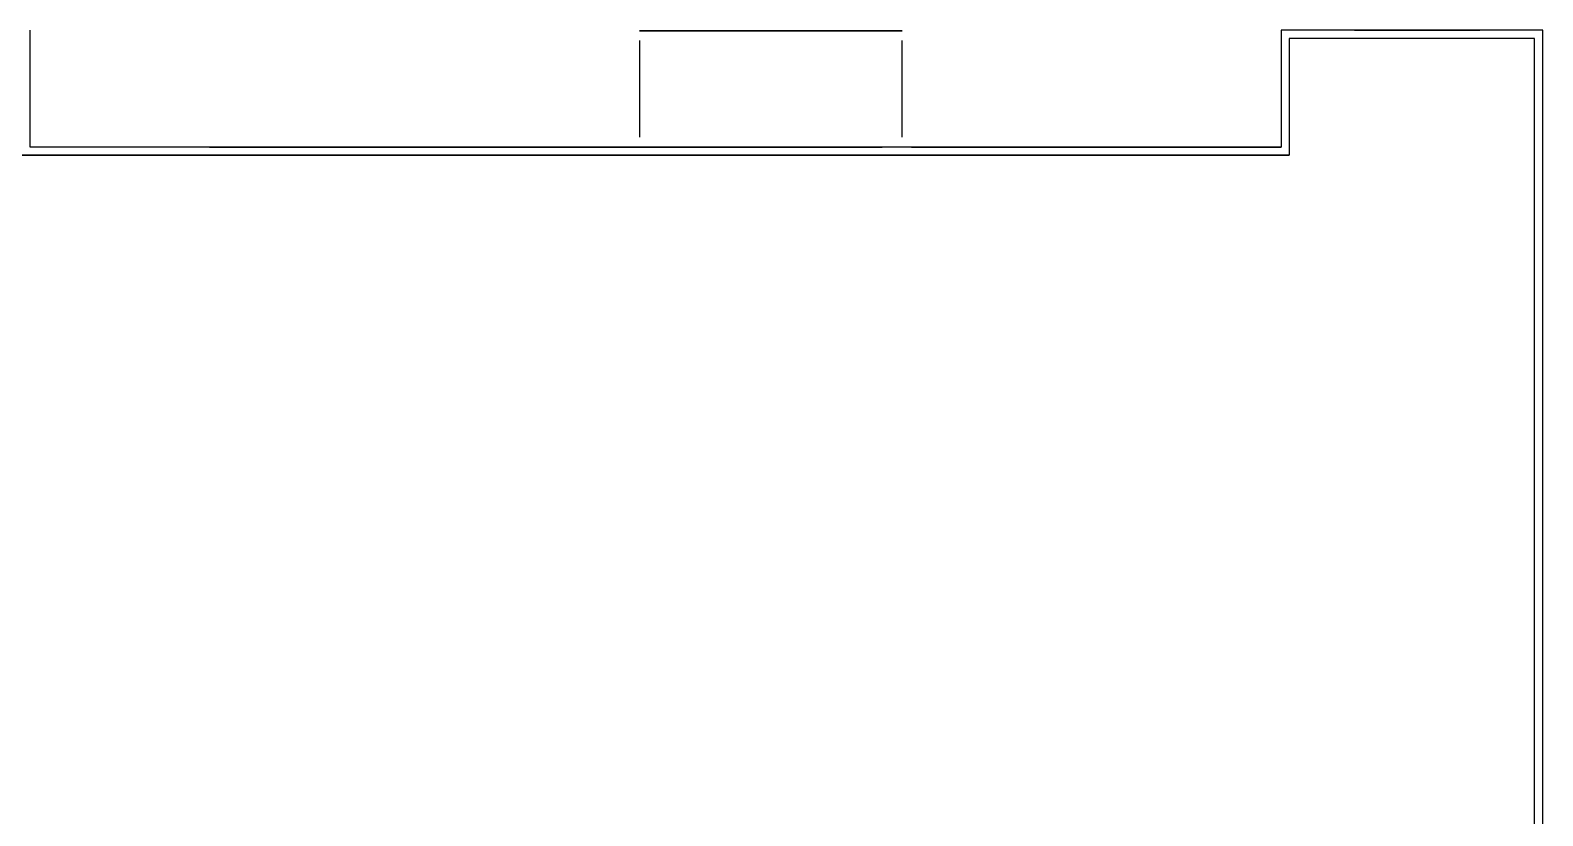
# Model space of a CAD drawing. Header units: metres. Extents: x 209 to 37396, y 105 to 19896.
# Drawn here: x 17996 to 37396, y 9812 to 19896 of the extents above; entities that cross this region are included whole.
import ezdxf

# ---------------------------------------------------------------- set-up
doc = ezdxf.new("R2010")
doc.units = ezdxf.units.M
for name, color, linetype in [('ALFEIZAR (NO PASANTE)', 7, 'Continuous'), ('ALFEIZAR (PASANTE)', 7, 'Continuous'), ('DINTEL (NO PASANTE)', 7, 'Continuous'), ('DINTEL (PASANTE)', 7, 'Continuous'), ('DURMIENTE (NO PASANTE)', 7, 'Continuous'), ('DURMIENTE (PASANTE)', 7, 'Continuous'), ('INPUT ARISTAS SUP. FORJADOS', 7, 'Continuous'), ('LÍNEA COTA DE NIVEL (NO PASANTE)', 7, 'Continuous'), ('LÍNEA COTA DE NIVEL (PASANTE)', 7, 'Continuous'), ('MONTANTES CORTOS (NO PASANTE)', 7, 'Continuous'), ('MONTANTES CORTOS (PASANTE)', 7, 'Continuous'), ('MONTANTES DE ESQUINA (NO PASANTE)', 7, 'Continuous'), ('MONTANTES DE ESQUINA (PASANTE)', 7, 'Continuous'), ('MONTANTES LARGOS (NO PASANTE)', 7, 'Continuous'), ('MONTANTES LARGOS (PASANTE)', 7, 'Continuous'), ('MONTANTES SIMPLES HUECOS (NO PASANTE)', 7, 'Continuous'), ('MONTANTES SIMPLES HUECOS (PASANTE)', 7, 'Continuous'), ('MONTANTES UNION (PASANTE)', 7, 'Continuous'), ('TESTERO (NO PASANTE)', 7, 'Continuous'), ('TESTERO (PASANTE)', 7, 'Continuous')]:
    doc.layers.add(name, color=color, linetype=linetype)

msp = doc.modelspace()

# ---------------------------------------------------------------- linework, layer by layer
at = {"layer": 'ALFEIZAR (NO PASANTE)'}
for p, q in [((28354, 19889, 4115), (26744, 19889, 4115)), ((25811, 19621, 4065), (25811, 18611, 4065)), ((29772, 18396, 4940), (31882, 18396, 4940)), ((33656, 18396, 4940), (32146, 18396, 4940))]:
    msp.add_line(p, q, dxfattribs=at)
at = {"layer": 'ALFEIZAR (PASANTE)'}
for p, q in [((34980, 19896, 4090), (36590, 19896, 4090)), ((34980, 19896, 14440), (36590, 19896, 14440)), ((34980, 19896, 17890), (36590, 19896, 17890)), ((17996, 18396, 3990), (17996, 19548, 3990)), ((20129, 18396, 3990), (18519, 18396, 3990)), ((21288, 18396, 15290), (23398, 18396, 15290)), ((23398, 18396, 8390), (21288, 18396, 8390)), ((21288, 18396, 4940), (23398, 18396, 4940)), ((24944, 18396, 4090), (24084, 18396, 4090)), ((24984, 18396, 14440), (24124, 18396, 14440)), ((24124, 18396, 7540), (24984, 18396, 7540)), ((26157, 18396, 10990), (25297, 18396, 10990)), ((26157, 18396, 17890), (25297, 18396, 17890)), ((28532, 18396, 11840), (26422, 18396, 11840)), ((28532, 18396, 18740), (26422, 18396, 18740)), ((29772, 18396, 15290), (31882, 18396, 15290)), ((29772, 18396, 11840), (31882, 18396, 11840)), ((29772, 18396, 8390), (31882, 18396, 8390)), ((29772, 18396, 18740), (31882, 18396, 18740)), ((33656, 18396, 15290), (32146, 18396, 15290)), ((32146, 18396, 11840), (33656, 18396, 11840)), ((33656, 18396, 8390), (32146, 18396, 8390)), ((33656, 18396, 18740), (32146, 18396, 18740)), ((37396, 11517, 15290), (37396, 12877, 15290)), ((37396, 11517, 11840), (37396, 12877, 11840)), ((37396, 11517, 18740), (37396, 12877, 18740)), ((37396, 11517, 8390), (37396, 12877, 8390)), ((37396, 11517, 4940), (37396, 12877, 4940))]:
    msp.add_line(p, q, dxfattribs=at)
at = {"layer": 'DINTEL (NO PASANTE)'}
for p, q in [((28354, 19889, 6525), (26744, 19889, 6525)), ((25811, 19621, 6525), (25811, 18611, 6525)), ((29772, 18396, 6475), (31882, 18396, 6475)), ((33656, 18396, 6475), (32146, 18396, 6475))]:
    msp.add_line(p, q, dxfattribs=at)
at = {"layer": 'DINTEL (PASANTE)'}
for p, q in [((34980, 19896, 6475), (36590, 19896, 6475)), ((34980, 19896, 16825), (36590, 19896, 16825)), ((34980, 19896, 13375), (36590, 19896, 13375)), ((34980, 19896, 9925), (36590, 19896, 9925)), ((34980, 19896, 20275), (36590, 19896, 20275)), ((17996, 18396, 6475), (17996, 19548, 6475)), ((17996, 18396, 16835), (17996, 19548, 16835)), ((17996, 18396, 13385), (17996, 19548, 13385)), ((17996, 18396, 9935), (17996, 19548, 9935)), ((17996, 18396, 20285), (17996, 19548, 20285)), ((34040, 19548, 16835), (34040, 18396, 16835)), ((34040, 19548, 13385), (34040, 18396, 13385)), ((34040, 19548, 9935), (34040, 18538, 9935)), ((34040, 19548, 20285), (34040, 18396, 20285)), ((20129, 18396, 16835), (18519, 18396, 16835)), ((20129, 18396, 20285), (18519, 18396, 20285)), ((20129, 18396, 13385), (18519, 18396, 13385)), ((20129, 18396, 9935), (18519, 18396, 9935)), ((20129, 18396, 6475), (18519, 18396, 6475)), ((21288, 18396, 16825), (23398, 18396, 16825)), ((23398, 18396, 13385), (21288, 18396, 13385)), ((23398, 18396, 20285), (21288, 18396, 20285)), ((23398, 18396, 9925), (21288, 18396, 9925)), ((21288, 18396, 6475), (23398, 18396, 6475)), ((24944, 18396, 6475), (24084, 18396, 6475)), ((24984, 18396, 16825), (24124, 18396, 16825)), ((24124, 18396, 9925), (24984, 18396, 9925)), ((26157, 18396, 13375), (25297, 18396, 13375)), ((26157, 18396, 20275), (25297, 18396, 20275)), ((26422, 18396, 16835), (28532, 18396, 16835)), ((28532, 18396, 13375), (26422, 18396, 13375)), ((28532, 18396, 9935), (26422, 18396, 9935)), ((28532, 18396, 20275), (26422, 18396, 20275)), ((29772, 18396, 16825), (31882, 18396, 16825)), ((29772, 18396, 13375), (31882, 18396, 13375)), ((29772, 18396, 9925), (31882, 18396, 9925)), ((29772, 18396, 20275), (31882, 18396, 20275)), ((33656, 18396, 16825), (32146, 18396, 16825)), ((32146, 18396, 13375), (33656, 18396, 13375)), ((33656, 18396, 9925), (32146, 18396, 9925)), ((33656, 18396, 20275), (32146, 18396, 20275)), ((37396, 11517, 16825), (37396, 12877, 16825)), ((37396, 11517, 13375), (37396, 12877, 13375)), ((37396, 11517, 20275), (37396, 12877, 20275)), ((37396, 11517, 9925), (37396, 12877, 9925)), ((37396, 11517, 6475), (37396, 12877, 6475))]:
    msp.add_line(p, q, dxfattribs=at)
at = {"layer": 'DURMIENTE (NO PASANTE)'}
for p, q in [((29178, 19889, 3900), (25811, 19889, 3900)), ((25811, 19764, 3900), (25811, 18524, 3900)), ((29178, 18524, 3900), (29178, 19764, 3900)), ((34040, 18396, 3850), (29300, 18396, 3850))]:
    msp.add_line(p, q, dxfattribs=at)
at = {"layer": 'DURMIENTE (PASANTE)'}
for p, q in [((17996, 18396, 3850), (17996, 19896, 3850)), ((34040, 19896, 3850), (34040, 18538, 3850)), ((37396, 19896, 3850), (34040, 19896, 3850)), ((37396, 15019, 3850), (37396, 19896, 3850)), ((20295, 18396, 3850), (17996, 18396, 3850)), ((23898, 18396, 3850), (20295, 18396, 3850)), ((25624, 18396, 3850), (23898, 18396, 3850)), ((28925, 18396, 7450), (23965, 18396, 7450)), ((34040, 18396, 7450), (28925, 18396, 7450)), ((37396, 10009, 3850), (37396, 15019, 3850)), ((37396, 5000, 3850), (37396, 10009, 3850))]:
    msp.add_line(p, q, dxfattribs=at)
at = {"layer": 'INPUT ARISTAS SUP. FORJADOS'}
for p, q in [((37291, 19791, 7270), (34145, 19791, 7270)), ((34145, 19791, 7270), (34145, 18291, 7270)), ((37291, 19791, 10720), (34145, 19791, 10720)), ((34145, 19791, 10720), (34145, 18291, 10720)), ((37291, 19791, 14170), (34145, 19791, 14170)), ((34145, 19791, 14170), (34145, 18291, 14170)), ((37291, 19791, 17620), (34145, 19791, 17620)), ((34145, 19791, 17620), (34145, 18291, 17620)), ((37291, 19791, 21120), (34145, 19791, 21120)), ((34145, 19791, 21120), (34145, 18291, 21120)), ((37291, 19791, 3800), (34145, 19791, 3800)), ((34145, 19791, 3800), (34145, 18291, 3800)), ((37291, 210, 7270), (37291, 19791, 7270)), ((37291, 210, 10720), (37291, 19791, 10720)), ((37291, 210, 14170), (37291, 19791, 14170)), ((37291, 210, 17620), (37291, 19791, 17620)), ((37291, 210, 21120), (37291, 19791, 21120)), ((37291, 209, 3800), (37291, 19791, 3800)), ((17891, 18291, 7270), (25744, 18291, 7270)), ((34145, 18291, 10720), (17891, 18291, 10720)), ((34145, 18291, 14170), (17891, 18291, 14170)), ((34145, 18291, 17620), (17891, 18291, 17620)), ((34145, 18291, 21120), (17891, 18291, 21120)), ((25744, 18291, 3800), (17891, 18291, 3800)), ((25744, 18291, 7270), (34145, 18291, 7270)), ((34145, 18291, 3800), (25744, 18291, 3800))]:
    msp.add_line(p, q, dxfattribs=at)
at = {"layer": 'LÍNEA COTA DE NIVEL (NO PASANTE)'}
for p, q in [((25811, 19889, 5150), (29178, 19889, 5150)), ((25811, 19764, 5150), (25811, 18524, 5150)), ((29178, 18524, 5150), (29178, 19764, 5150)), ((34040, 18396, 5150), (29300, 18396, 5150))]:
    msp.add_line(p, q, dxfattribs=at)
at = {"layer": 'LÍNEA COTA DE NIVEL (PASANTE)'}
for p, q in [((17996, 18396, 18920), (17996, 19896, 18920)), ((17996, 18396, 15470), (17996, 19896, 15470)), ((17996, 18396, 12020), (17996, 19896, 12020)), ((17996, 18396, 8570), (17996, 19896, 8570)), ((17996, 18396, 5150), (17996, 19896, 5150)), ((34040, 19896, 18920), (34040, 18396, 18920)), ((34040, 19896, 15470), (34040, 18396, 15470)), ((34040, 19896, 12020), (34040, 18396, 12020)), ((34040, 19896, 8570), (34040, 18538, 8570)), ((34040, 19896, 5150), (34040, 18538, 5150)), ((37396, 19896, 18920), (34040, 19896, 18920)), ((37396, 19896, 15470), (34040, 19896, 15470)), ((37396, 19896, 12020), (34040, 19896, 12020)), ((37396, 19896, 8570), (34040, 19896, 8570)), ((37396, 19896, 5150), (34040, 19896, 5150)), ((37396, 105, 18920), (37396, 19896, 18920)), ((37396, 105, 15470), (37396, 19896, 15470)), ((37396, 105, 12020), (37396, 19896, 12020)), ((37396, 105, 8570), (37396, 19896, 8570)), ((37396, 105, 5150), (37396, 19896, 5150)), ((34040, 18396, 18920), (17996, 18396, 18920)), ((34040, 18396, 15470), (17996, 18396, 15470)), ((34040, 18396, 12020), (17996, 18396, 12020)), ((34040, 18396, 8570), (17996, 18396, 8570)), ((25624, 18396, 5150), (17996, 18396, 5150)), ((34040, 18396, 5150), (29300, 18396, 5150))]:
    msp.add_line(p, q, dxfattribs=at)
at = {"layer": 'MONTANTES CORTOS (NO PASANTE)'}
for p, q in [((26962, 19889, 3900), (26962, 19889, 4115)), ((26962, 19889, 6525), (26962, 19889, 6945)), ((27591, 19889, 3900), (27591, 19889, 4115)), ((27591, 19889, 6525), (27591, 19889, 6945)), ((28218, 19889, 3900), (28218, 19889, 4115)), ((25811, 19202, 6525), (25811, 19202, 6945)), ((25811, 18783, 6525), (25811, 18783, 6945)), ((30182, 18396, 6475), (30182, 18396, 6895)), ((30809, 18396, 3850), (30809, 18396, 4940)), ((30809, 18396, 6475), (30809, 18396, 6895)), ((31436, 18396, 3850), (31436, 18396, 4940)), ((31436, 18396, 6475), (31436, 18396, 6895)), ((32690, 18396, 6475), (32690, 18396, 6895)), ((32690, 18396, 3850), (32690, 18396, 4940)), ((33173, 18396, 3850), (33173, 18396, 4940)), ((33173, 18396, 6475), (33173, 18396, 6895))]:
    msp.add_line(p, q, dxfattribs=at)
at = {"layer": 'MONTANTES CORTOS (PASANTE)'}
for p, q in [((35200, 19896, 6475), (35200, 19896, 7325)), ((35200, 19896, 3850), (35200, 19896, 4090)), ((35200, 19896, 16825), (35200, 19896, 17675)), ((35200, 19896, 13375), (35200, 19896, 14225)), ((35200, 19896, 9925), (35200, 19896, 10775)), ((35200, 19896, 20275), (35200, 19896, 21045)), ((35827, 19896, 6475), (35827, 19896, 7325)), ((35827, 19896, 3850), (35827, 19896, 4090)), ((35827, 19896, 16825), (35827, 19896, 17675)), ((35827, 19896, 13375), (35827, 19896, 14225)), ((35827, 19896, 9925), (35827, 19896, 10775)), ((35827, 19896, 20275), (35827, 19896, 21045)), ((36454, 19896, 6475), (36454, 19896, 7325)), ((36454, 19896, 3850), (36454, 19896, 4090)), ((36454, 19896, 16825), (36454, 19896, 17675)), ((36454, 19896, 13375), (36454, 19896, 14225)), ((36454, 19896, 9925), (36454, 19896, 10775)), ((36454, 19896, 20275), (36454, 19896, 21045)), ((17996, 19129, 6475), (17996, 19129, 7325)), ((17996, 19129, 3850), (17996, 19129, 3990)), ((17996, 19129, 16825), (17996, 19129, 17675)), ((17996, 19129, 13375), (17996, 19129, 14225)), ((17996, 19129, 9925), (17996, 19129, 10775)), ((17996, 19129, 20275), (17996, 19129, 21045)), ((34040, 19043, 16825), (34040, 19043, 17675)), ((34040, 19043, 13375), (34040, 19043, 14225)), ((34040, 19043, 9925), (34040, 19043, 10775)), ((34040, 19043, 20275), (34040, 19043, 21045)), ((17996, 18710, 6475), (17996, 18710, 7325)), ((17996, 18710, 3850), (17996, 18710, 3990)), ((17996, 18710, 16825), (17996, 18710, 17675)), ((17996, 18710, 13375), (17996, 18710, 14225)), ((17996, 18710, 9925), (17996, 18710, 10775)), ((17996, 18710, 20275), (17996, 18710, 21045)), ((18848, 18396, 16825), (18848, 18396, 17675)), ((18848, 18396, 20275), (18848, 18396, 21045)), ((18848, 18396, 13375), (18848, 18396, 14225)), ((18848, 18396, 9925), (18848, 18396, 10775)), ((18848, 18396, 6475), (18848, 18396, 7325)), ((18848, 18396, 3850), (18848, 18396, 3990)), ((19178, 18396, 16825), (19178, 18396, 17675)), ((19178, 18396, 20275), (19178, 18396, 21045)), ((19178, 18396, 13375), (19178, 18396, 14225)), ((19178, 18396, 9925), (19178, 18396, 10775)), ((19178, 18396, 6475), (19178, 18396, 7325)), ((19178, 18396, 3850), (19178, 18396, 3990)), ((19653, 18396, 16825), (19653, 18396, 17675)), ((19653, 18396, 20275), (19653, 18396, 21045)), ((19653, 18396, 13375), (19653, 18396, 14225)), ((19653, 18396, 9925), (19653, 18396, 10775)), ((19653, 18396, 6475), (19653, 18396, 7325)), ((19653, 18396, 3850), (19653, 18396, 3990)), ((21552, 18396, 16825), (21552, 18396, 17675)), ((21552, 18396, 14225), (21552, 18396, 15290)), ((21552, 18396, 13375), (21552, 18396, 14225)), ((21552, 18396, 20275), (21552, 18396, 21045)), ((21552, 18396, 9925), (21552, 18396, 10775)), ((21552, 18396, 7325), (21552, 18396, 8390)), ((21552, 18396, 6475), (21552, 18396, 7325)), ((21552, 18396, 3850), (21552, 18396, 4940)), ((22179, 18396, 16825), (22179, 18396, 17675)), ((22179, 18396, 14225), (22179, 18396, 15290)), ((22179, 18396, 13375), (22179, 18396, 14225)), ((22179, 18396, 20275), (22179, 18396, 21045)), ((22179, 18396, 9925), (22179, 18396, 10775)), ((22179, 18396, 7325), (22179, 18396, 8390)), ((22179, 18396, 6475), (22179, 18396, 7325)), ((22179, 18396, 3850), (22179, 18396, 4940)), ((22806, 18396, 16825), (22806, 18396, 17675)), ((22806, 18396, 14225), (22806, 18396, 15290)), ((22806, 18396, 13375), (22806, 18396, 14225)), ((22806, 18396, 20275), (22806, 18396, 21045)), ((22806, 18396, 9925), (22806, 18396, 10775)), ((22806, 18396, 7325), (22806, 18396, 8390)), ((22806, 18396, 6475), (22806, 18396, 7325)), ((22806, 18396, 3850), (22806, 18396, 4940)), ((24531, 18396, 6475), (24531, 18396, 7325)), ((24531, 18396, 3850), (24531, 18396, 4090)), ((24554, 18396, 16825), (24554, 18396, 17675)), ((24554, 18396, 9925), (24554, 18396, 10775)), ((25801, 18396, 13375), (25801, 18396, 14225)), ((25801, 18396, 20275), (25801, 18396, 21045)), ((26694, 18396, 16825), (26694, 18396, 17675)), ((26694, 18396, 13375), (26694, 18396, 14225)), ((26694, 18396, 10775), (26694, 18396, 11840)), ((26694, 18396, 9925), (26694, 18396, 10775)), ((26694, 18396, 20275), (26694, 18396, 21045)), ((26694, 18396, 17675), (26694, 18396, 18740)), ((27055, 18396, 16825), (27055, 18396, 17675)), ((27055, 18396, 13375), (27055, 18396, 14225)), ((27055, 18396, 10775), (27055, 18396, 11840)), ((27055, 18396, 9925), (27055, 18396, 10775)), ((27055, 18396, 20275), (27055, 18396, 21045)), ((27055, 18396, 17675), (27055, 18396, 18740)), ((27680, 18396, 16825), (27680, 18396, 17675)), ((27680, 18396, 13375), (27680, 18396, 14225)), ((27680, 18396, 10775), (27680, 18396, 11840)), ((27680, 18396, 9925), (27680, 18396, 10775)), ((27680, 18396, 20275), (27680, 18396, 21045)), ((27680, 18396, 17675), (27680, 18396, 18740)), ((28304, 18396, 16825), (28304, 18396, 17675)), ((28304, 18396, 13375), (28304, 18396, 14225)), ((28304, 18396, 10775), (28304, 18396, 11840)), ((28304, 18396, 9925), (28304, 18396, 10775)), ((28304, 18396, 20275), (28304, 18396, 21045)), ((28304, 18396, 17675), (28304, 18396, 18740)), ((30182, 18396, 16825), (30182, 18396, 17675)), ((30182, 18396, 14225), (30182, 18396, 15290)), ((30182, 18396, 13375), (30182, 18396, 14225)), ((30182, 18396, 10775), (30182, 18396, 11840)), ((30182, 18396, 9925), (30182, 18396, 10775)), ((30182, 18396, 7450), (30182, 18396, 8390)), ((30182, 18396, 20275), (30182, 18396, 21045)), ((30182, 18396, 17675), (30182, 18396, 18740)), ((30809, 18396, 16825), (30809, 18396, 17675)), ((30809, 18396, 14225), (30809, 18396, 15290)), ((30809, 18396, 13375), (30809, 18396, 14225)), ((30809, 18396, 10775), (30809, 18396, 11840)), ((30809, 18396, 9925), (30809, 18396, 10775)), ((30809, 18396, 7450), (30809, 18396, 8390)), ((30809, 18396, 20275), (30809, 18396, 21045)), ((30809, 18396, 17675), (30809, 18396, 18740)), ((31436, 18396, 16825), (31436, 18396, 17675)), ((31436, 18396, 14225), (31436, 18396, 15290)), ((31436, 18396, 13375), (31436, 18396, 14225)), ((31436, 18396, 10775), (31436, 18396, 11840)), ((31436, 18396, 9925), (31436, 18396, 10775)), ((31436, 18396, 7450), (31436, 18396, 8390)), ((31436, 18396, 20275), (31436, 18396, 21045)), ((31436, 18396, 17675), (31436, 18396, 18740)), ((32690, 18396, 16825), (32690, 18396, 17675)), ((32690, 18396, 14225), (32690, 18396, 15290)), ((32690, 18396, 13375), (32690, 18396, 14225)), ((32690, 18396, 10775), (32690, 18396, 11840)), ((32690, 18396, 9925), (32690, 18396, 10775)), ((32690, 18396, 7450), (32690, 18396, 8390)), ((32690, 18396, 20275), (32690, 18396, 21045)), ((32690, 18396, 17675), (32690, 18396, 18740)), ((33173, 18396, 16825), (33173, 18396, 17675)), ((33173, 18396, 14225), (33173, 18396, 15290)), ((33173, 18396, 13375), (33173, 18396, 14225)), ((33173, 18396, 10775), (33173, 18396, 11840)), ((33173, 18396, 9925), (33173, 18396, 10775)), ((33173, 18396, 7450), (33173, 18396, 8390)), ((33173, 18396, 20275), (33173, 18396, 21045)), ((33173, 18396, 17675), (33173, 18396, 18740)), ((37396, 12508, 16825), (37396, 12508, 17675)), ((37396, 12508, 14225), (37396, 12508, 15290)), ((37396, 12508, 13375), (37396, 12508, 14225)), ((37396, 12508, 10775), (37396, 12508, 11840)), ((37396, 12508, 20275), (37396, 12508, 21045)), ((37396, 12508, 17675), (37396, 12508, 18740)), ((37396, 12508, 9925), (37396, 12508, 10775)), ((37396, 12508, 7325), (37396, 12508, 8390)), ((37396, 12508, 6475), (37396, 12508, 7325)), ((37396, 12508, 3850), (37396, 12508, 4940)), ((37396, 12013, 16825), (37396, 12013, 17675)), ((37396, 12013, 14225), (37396, 12013, 15290)), ((37396, 12013, 13375), (37396, 12013, 14225)), ((37396, 12013, 10775), (37396, 12013, 11840)), ((37396, 12013, 20275), (37396, 12013, 21045)), ((37396, 12013, 17675), (37396, 12013, 18740)), ((37396, 12013, 9925), (37396, 12013, 10775)), ((37396, 12013, 7325), (37396, 12013, 8390)), ((37396, 12013, 6475), (37396, 12013, 7325)), ((37396, 12013, 3850), (37396, 12013, 4940))]:
    msp.add_line(p, q, dxfattribs=at)
at = {"layer": 'MONTANTES DE ESQUINA (NO PASANTE)'}
for p, q in [((25811, 19889, 3900), (25811, 19889, 6945)), ((29178, 19889, 3900), (29178, 19889, 6945)), ((29300, 18396, 3850), (29300, 18396, 6895)), ((34040, 18396, 3850), (34040, 18396, 6895))]:
    msp.add_line(p, q, dxfattribs=at)
at = {"layer": 'MONTANTES DE ESQUINA (PASANTE)'}
for p, q in [((34040, 19896, 3850), (34040, 19896, 7325)), ((34040, 19896, 14225), (34040, 19896, 17675)), ((34040, 19896, 10775), (34040, 19896, 14225)), ((34040, 19896, 7325), (34040, 19896, 10775)), ((34040, 19896, 17675), (34040, 19896, 21045)), ((37396, 19896, 14225), (37396, 19896, 17675)), ((37396, 19896, 17675), (37396, 19896, 21045)), ((37396, 19896, 10775), (37396, 19896, 14225)), ((37396, 19896, 7325), (37396, 19896, 10775)), ((37396, 19896, 3850), (37396, 19896, 7325)), ((34040, 18538, 3850), (34040, 18538, 7325)), ((34040, 18538, 7325), (34040, 18538, 10775)), ((17996, 18396, 14225), (17996, 18396, 17675)), ((17996, 18396, 17675), (17996, 18396, 21045)), ((17996, 18396, 10775), (17996, 18396, 14225)), ((17996, 18396, 7325), (17996, 18396, 10775)), ((17996, 18396, 3850), (17996, 18396, 7325)), ((25624, 18396, 3850), (25624, 18396, 7325)), ((34040, 18396, 14225), (34040, 18396, 17675)), ((34040, 18396, 10775), (34040, 18396, 14225)), ((34040, 18396, 7450), (34040, 18396, 10775)), ((34040, 18396, 17675), (34040, 18396, 21045))]:
    msp.add_line(p, q, dxfattribs=at)
at = {"layer": 'MONTANTES LARGOS (NO PASANTE)'}
for p, q in [((25890, 19889, 3900), (25890, 19889, 6945)), ((26105, 19889, 3900), (26105, 19889, 6945)), ((26422, 19889, 3900), (26422, 19889, 6945)), ((25811, 19764, 3900), (25811, 19764, 6945)), ((29178, 19764, 3900), (29178, 19764, 6945)), ((29178, 19233, 3900), (29178, 19233, 6945)), ((25811, 18524, 3900), (25811, 18524, 6945)), ((29178, 18524, 3900), (29178, 18524, 6945)), ((33925, 18396, 3850), (33925, 18396, 6895))]:
    msp.add_line(p, q, dxfattribs=at)
at = {"layer": 'MONTANTES LARGOS (PASANTE)'}
for p, q in [((34510, 19896, 3850), (34510, 19896, 7325)), ((34510, 19896, 14225), (34510, 19896, 17675)), ((34510, 19896, 10775), (34510, 19896, 14225)), ((34510, 19896, 7325), (34510, 19896, 10775)), ((34510, 19896, 17675), (34510, 19896, 21045)), ((36933, 19896, 3850), (36933, 19896, 7325)), ((36933, 19896, 14225), (36933, 19896, 17675)), ((36933, 19896, 10775), (36933, 19896, 14225)), ((36933, 19896, 7325), (36933, 19896, 10775)), ((36933, 19896, 17675), (36933, 19896, 21045)), ((34040, 19548, 3850), (34040, 19548, 7325)), ((37396, 19316, 14225), (37396, 19316, 17675)), ((37396, 19316, 17675), (37396, 19316, 21045)), ((37396, 19316, 10775), (37396, 19316, 14225)), ((37396, 19316, 7325), (37396, 19316, 10775)), ((37396, 19316, 3850), (37396, 19316, 7325)), ((34040, 19043, 3850), (34040, 19043, 7325)), ((37396, 18736, 14225), (37396, 18736, 17675)), ((37396, 18736, 17675), (37396, 18736, 21045)), ((37396, 18736, 10775), (37396, 18736, 14225)), ((37396, 18736, 7325), (37396, 18736, 10775)), ((37396, 18736, 3850), (37396, 18736, 7325)), ((20817, 18396, 14225), (20817, 18396, 17675)), ((20817, 18396, 10775), (20817, 18396, 14225)), ((20817, 18396, 17675), (20817, 18396, 21045)), ((20817, 18396, 7325), (20817, 18396, 10775)), ((20817, 18396, 3850), (20817, 18396, 7325)), ((24554, 18396, 10775), (24554, 18396, 14225)), ((24554, 18396, 17675), (24554, 18396, 21045)), ((25144, 18396, 3850), (25144, 18396, 7325)), ((25172, 18396, 14225), (25172, 18396, 17675)), ((25172, 18396, 10775), (25172, 18396, 14225)), ((25172, 18396, 7450), (25172, 18396, 10775)), ((25172, 18396, 17675), (25172, 18396, 21045)), ((25465, 18396, 3850), (25465, 18396, 7325)), ((25801, 18396, 14225), (25801, 18396, 17675)), ((25801, 18396, 7450), (25801, 18396, 10775)), ((29373, 18396, 14225), (29373, 18396, 17675)), ((29373, 18396, 10775), (29373, 18396, 14225)), ((29373, 18396, 7450), (29373, 18396, 10775)), ((29373, 18396, 17675), (29373, 18396, 21045)), ((33925, 18396, 14225), (33925, 18396, 17675)), ((33925, 18396, 10775), (33925, 18396, 14225)), ((33925, 18396, 7450), (33925, 18396, 10775)), ((33925, 18396, 17675), (33925, 18396, 21045)), ((37396, 18109, 14225), (37396, 18109, 17675)), ((37396, 18109, 17675), (37396, 18109, 21045)), ((37396, 18109, 10775), (37396, 18109, 14225)), ((37396, 18109, 7325), (37396, 18109, 10775)), ((37396, 18109, 3850), (37396, 18109, 7325)), ((37396, 17482, 14225), (37396, 17482, 17675)), ((37396, 17482, 17675), (37396, 17482, 21045)), ((37396, 17482, 10775), (37396, 17482, 14225)), ((37396, 17482, 7325), (37396, 17482, 10775)), ((37396, 17482, 3850), (37396, 17482, 7325)), ((37396, 16855, 14225), (37396, 16855, 17675)), ((37396, 16855, 17675), (37396, 16855, 21045)), ((37396, 16855, 10775), (37396, 16855, 14225)), ((37396, 16855, 7325), (37396, 16855, 10775)), ((37396, 16855, 3850), (37396, 16855, 7325)), ((37396, 16228, 14225), (37396, 16228, 17675)), ((37396, 16228, 17675), (37396, 16228, 21045)), ((37396, 16228, 10775), (37396, 16228, 14225)), ((37396, 16228, 7325), (37396, 16228, 10775)), ((37396, 16228, 3850), (37396, 16228, 7325)), ((37396, 15649, 14225), (37396, 15649, 17675)), ((37396, 15649, 17675), (37396, 15649, 21045)), ((37396, 15649, 10775), (37396, 15649, 14225)), ((37396, 15649, 7325), (37396, 15649, 10775)), ((37396, 15649, 3850), (37396, 15649, 7325)), ((37396, 14366, 14225), (37396, 14366, 17675)), ((37396, 14366, 10775), (37396, 14366, 14225)), ((37396, 14366, 17675), (37396, 14366, 21045)), ((37396, 14366, 7325), (37396, 14366, 10775)), ((37396, 14366, 3850), (37396, 14366, 7325)), ((37396, 13762, 14225), (37396, 13762, 17675)), ((37396, 13762, 10775), (37396, 13762, 14225)), ((37396, 13762, 17675), (37396, 13762, 21045)), ((37396, 13762, 7325), (37396, 13762, 10775)), ((37396, 13762, 3850), (37396, 13762, 7325)), ((37396, 13320, 14225), (37396, 13320, 17675)), ((37396, 13320, 10775), (37396, 13320, 14225)), ((37396, 13320, 17675), (37396, 13320, 21045)), ((37396, 13320, 7325), (37396, 13320, 10775)), ((37396, 13320, 3850), (37396, 13320, 7325)), ((37396, 11254, 14225), (37396, 11254, 17675)), ((37396, 11254, 10775), (37396, 11254, 14225)), ((37396, 11254, 17675), (37396, 11254, 21045)), ((37396, 11254, 7325), (37396, 11254, 10775)), ((37396, 11254, 3850), (37396, 11254, 7325)), ((37396, 10657, 14225), (37396, 10657, 17675)), ((37396, 10657, 10775), (37396, 10657, 14225)), ((37396, 10657, 17675), (37396, 10657, 21045)), ((37396, 10657, 7325), (37396, 10657, 10775)), ((37396, 10657, 3850), (37396, 10657, 7325))]:
    msp.add_line(p, q, dxfattribs=at)
at = {"layer": 'MONTANTES SIMPLES HUECOS (NO PASANTE)'}
for p, q in [((26744, 19889, 3900), (26744, 19889, 6945)), ((28354, 19889, 3900), (28354, 19889, 6945)), ((25811, 19621, 3900), (25811, 19621, 6945)), ((25811, 18611, 3900), (25811, 18611, 6945)), ((29772, 18396, 3850), (29772, 18396, 6895)), ((31882, 18396, 3850), (31882, 18396, 6895)), ((32146, 18396, 3850), (32146, 18396, 6895)), ((33656, 18396, 3850), (33656, 18396, 6895))]:
    msp.add_line(p, q, dxfattribs=at)
at = {"layer": 'MONTANTES SIMPLES HUECOS (PASANTE)'}
for p, q in [((34980, 19896, 3850), (34980, 19896, 7325)), ((34980, 19896, 14225), (34980, 19896, 17675)), ((34980, 19896, 10775), (34980, 19896, 14225)), ((34980, 19896, 7325), (34980, 19896, 10775)), ((34980, 19896, 17675), (34980, 19896, 21045)), ((36590, 19896, 3850), (36590, 19896, 7325)), ((36590, 19896, 14225), (36590, 19896, 17675)), ((36590, 19896, 10775), (36590, 19896, 14225)), ((36590, 19896, 7325), (36590, 19896, 10775)), ((36590, 19896, 17675), (36590, 19896, 21045)), ((17996, 19548, 3850), (17996, 19548, 7325)), ((17996, 19548, 14225), (17996, 19548, 17675)), ((17996, 19548, 10775), (17996, 19548, 14225)), ((17996, 19548, 7325), (17996, 19548, 10775)), ((17996, 19548, 17675), (17996, 19548, 21045)), ((34040, 19548, 14225), (34040, 19548, 17675)), ((34040, 19548, 10775), (34040, 19548, 14225)), ((34040, 19548, 7325), (34040, 19548, 10775)), ((34040, 19548, 17675), (34040, 19548, 21045)), ((18519, 18396, 14225), (18519, 18396, 17675)), ((18519, 18396, 17675), (18519, 18396, 21045)), ((18519, 18396, 10775), (18519, 18396, 14225)), ((18519, 18396, 7325), (18519, 18396, 10775)), ((18519, 18396, 3850), (18519, 18396, 7325)), ((20129, 18396, 14225), (20129, 18396, 17675)), ((20129, 18396, 17675), (20129, 18396, 21045)), ((20129, 18396, 10775), (20129, 18396, 14225)), ((20129, 18396, 7325), (20129, 18396, 10775)), ((20129, 18396, 3850), (20129, 18396, 7325)), ((21288, 18396, 14225), (21288, 18396, 17675)), ((21288, 18396, 10775), (21288, 18396, 14225)), ((21288, 18396, 17675), (21288, 18396, 21045)), ((21288, 18396, 7325), (21288, 18396, 10775)), ((21288, 18396, 3850), (21288, 18396, 7325)), ((23398, 18396, 14225), (23398, 18396, 17675)), ((23398, 18396, 10775), (23398, 18396, 14225)), ((23398, 18396, 17675), (23398, 18396, 21045)), ((23398, 18396, 7325), (23398, 18396, 10775)), ((23398, 18396, 3850), (23398, 18396, 7325)), ((24084, 18396, 3850), (24084, 18396, 7325)), ((24124, 18396, 14225), (24124, 18396, 17675)), ((24124, 18396, 7450), (24124, 18396, 10775)), ((24944, 18396, 3850), (24944, 18396, 7325)), ((24984, 18396, 14225), (24984, 18396, 17675)), ((24984, 18396, 7450), (24984, 18396, 10775)), ((25297, 18396, 10775), (25297, 18396, 14225)), ((25297, 18396, 17675), (25297, 18396, 21045)), ((26157, 18396, 10775), (26157, 18396, 14225)), ((26157, 18396, 17675), (26157, 18396, 21045)), ((26422, 18396, 14225), (26422, 18396, 17675)), ((26422, 18396, 10775), (26422, 18396, 14225)), ((26422, 18396, 7450), (26422, 18396, 10775)), ((26422, 18396, 17675), (26422, 18396, 21045)), ((28532, 18396, 14225), (28532, 18396, 17675)), ((28532, 18396, 10775), (28532, 18396, 14225)), ((28532, 18396, 7450), (28532, 18396, 10775)), ((28532, 18396, 17675), (28532, 18396, 21045)), ((29772, 18396, 14225), (29772, 18396, 17675)), ((29772, 18396, 10775), (29772, 18396, 14225)), ((29772, 18396, 7450), (29772, 18396, 10775)), ((29772, 18396, 17675), (29772, 18396, 21045)), ((31882, 18396, 14225), (31882, 18396, 17675)), ((31882, 18396, 10775), (31882, 18396, 14225)), ((31882, 18396, 7450), (31882, 18396, 10775)), ((31882, 18396, 17675), (31882, 18396, 21045)), ((32146, 18396, 14225), (32146, 18396, 17675)), ((32146, 18396, 10775), (32146, 18396, 14225)), ((32146, 18396, 7450), (32146, 18396, 10775)), ((32146, 18396, 17675), (32146, 18396, 21045)), ((33656, 18396, 14225), (33656, 18396, 17675)), ((33656, 18396, 10775), (33656, 18396, 14225)), ((33656, 18396, 7450), (33656, 18396, 10775)), ((33656, 18396, 17675), (33656, 18396, 21045)), ((37396, 12877, 14225), (37396, 12877, 17675)), ((37396, 12877, 10775), (37396, 12877, 14225)), ((37396, 12877, 17675), (37396, 12877, 21045)), ((37396, 12877, 7325), (37396, 12877, 10775)), ((37396, 12877, 3850), (37396, 12877, 7325)), ((37396, 11517, 14225), (37396, 11517, 17675)), ((37396, 11517, 10775), (37396, 11517, 14225)), ((37396, 11517, 17675), (37396, 11517, 21045)), ((37396, 11517, 7325), (37396, 11517, 10775)), ((37396, 11517, 3850), (37396, 11517, 7325))]:
    msp.add_line(p, q, dxfattribs=at)
at = {"layer": 'MONTANTES UNION (PASANTE)'}
for p, q in [((20295, 18396, 14225), (20295, 18396, 17675)), ((20295, 18396, 17675), (20295, 18396, 21045)), ((20295, 18396, 10775), (20295, 18396, 14225)), ((20295, 18396, 7325), (20295, 18396, 10775)), ((20295, 18396, 3850), (20295, 18396, 7325)), ((23865, 18396, 7325), (23865, 18396, 10775)), ((23898, 18396, 3850), (23898, 18396, 7325)), ((23915, 18396, 14225), (23915, 18396, 17675)), ((23915, 18396, 10775), (23915, 18396, 14225)), ((23915, 18396, 17675), (23915, 18396, 21045)), ((23965, 18396, 7450), (23965, 18396, 10775)), ((28925, 18396, 14225), (28925, 18396, 17675)), ((28925, 18396, 10775), (28925, 18396, 14225)), ((28925, 18396, 7450), (28925, 18396, 10775)), ((28925, 18396, 17675), (28925, 18396, 21045)), ((37396, 15019, 14225), (37396, 15019, 17675)), ((37396, 15019, 17675), (37396, 15019, 21045)), ((37396, 15019, 10775), (37396, 15019, 14225)), ((37396, 15019, 7325), (37396, 15019, 10775)), ((37396, 15019, 3850), (37396, 15019, 7325)), ((37396, 10009, 14225), (37396, 10009, 17675)), ((37396, 10009, 10775), (37396, 10009, 14225)), ((37396, 10009, 17675), (37396, 10009, 21045)), ((37396, 10009, 7325), (37396, 10009, 10775)), ((37396, 10009, 3850), (37396, 10009, 7325))]:
    msp.add_line(p, q, dxfattribs=at)
at = {"layer": 'TESTERO (NO PASANTE)'}
for p, q in [((29178, 19889, 6945), (25811, 19889, 6945)), ((25811, 19764, 6945), (25811, 18524, 6945)), ((29178, 18524, 6945), (29178, 19764, 6945)), ((29300, 18396, 6895), (34040, 18396, 6895))]:
    msp.add_line(p, q, dxfattribs=at)
at = {"layer": 'TESTERO (PASANTE)'}
for p, q in [((17996, 18396, 7325), (17996, 19896, 7325)), ((17996, 18396, 17675), (17996, 19896, 17675)), ((17996, 18396, 14225), (17996, 19896, 14225)), ((17996, 18396, 10775), (17996, 19896, 10775)), ((17996, 18396, 21045), (17996, 19896, 21045)), ((34040, 19896, 7325), (34040, 18538, 7325)), ((34040, 19896, 17675), (34040, 18396, 17675)), ((34040, 19896, 14225), (34040, 18396, 14225)), ((34040, 19896, 10775), (34040, 18396, 10775)), ((34040, 19896, 21045), (34040, 18396, 21045)), ((37396, 19896, 7325), (34040, 19896, 7325)), ((37396, 19896, 17675), (34040, 19896, 17675)), ((37396, 19896, 14225), (34040, 19896, 14225)), ((37396, 19896, 10775), (34040, 19896, 10775)), ((37396, 19896, 21045), (34040, 19896, 21045)), ((37396, 15019, 17675), (37396, 19896, 17675)), ((37396, 15019, 21045), (37396, 19896, 21045)), ((37396, 15019, 14225), (37396, 19896, 14225)), ((37396, 15019, 10775), (37396, 19896, 10775)), ((37396, 15019, 7325), (37396, 19896, 7325)), ((20295, 18396, 17675), (17996, 18396, 17675)), ((20295, 18396, 21045), (17996, 18396, 21045)), ((20295, 18396, 14225), (17996, 18396, 14225)), ((20295, 18396, 10775), (17996, 18396, 10775)), ((20295, 18396, 7325), (17996, 18396, 7325)), ((20295, 18396, 17675), (23915, 18396, 17675)), ((20295, 18396, 14225), (23915, 18396, 14225)), ((20295, 18396, 21045), (23915, 18396, 21045)), ((20295, 18396, 10775), (23915, 18396, 10775)), ((23898, 18396, 7325), (20295, 18396, 7325)), ((23898, 18396, 7325), (25624, 18396, 7325)), ((23915, 18396, 17675), (28925, 18396, 17675)), ((23915, 18396, 14225), (28925, 18396, 14225)), ((23915, 18396, 10775), (28925, 18396, 10775)), ((23915, 18396, 21045), (28925, 18396, 21045)), ((34040, 18396, 17675), (28925, 18396, 17675)), ((34040, 18396, 14225), (28925, 18396, 14225)), ((34040, 18396, 10775), (28925, 18396, 10775)), ((34040, 18396, 21045), (28925, 18396, 21045)), ((37396, 10009, 17675), (37396, 15019, 17675)), ((37396, 10009, 14225), (37396, 15019, 14225)), ((37396, 10009, 21045), (37396, 15019, 21045)), ((37396, 10009, 10775), (37396, 15019, 10775)), ((37396, 10009, 7325), (37396, 15019, 7325)), ((37396, 5000, 17675), (37396, 10009, 17675)), ((37396, 5000, 14225), (37396, 10009, 14225)), ((37396, 5000, 10775), (37396, 10009, 10775)), ((37396, 5000, 21045), (37396, 10009, 21045)), ((37396, 5000, 7325), (37396, 10009, 7325))]:
    msp.add_line(p, q, dxfattribs=at)

doc.saveas('drawing.dxf')
